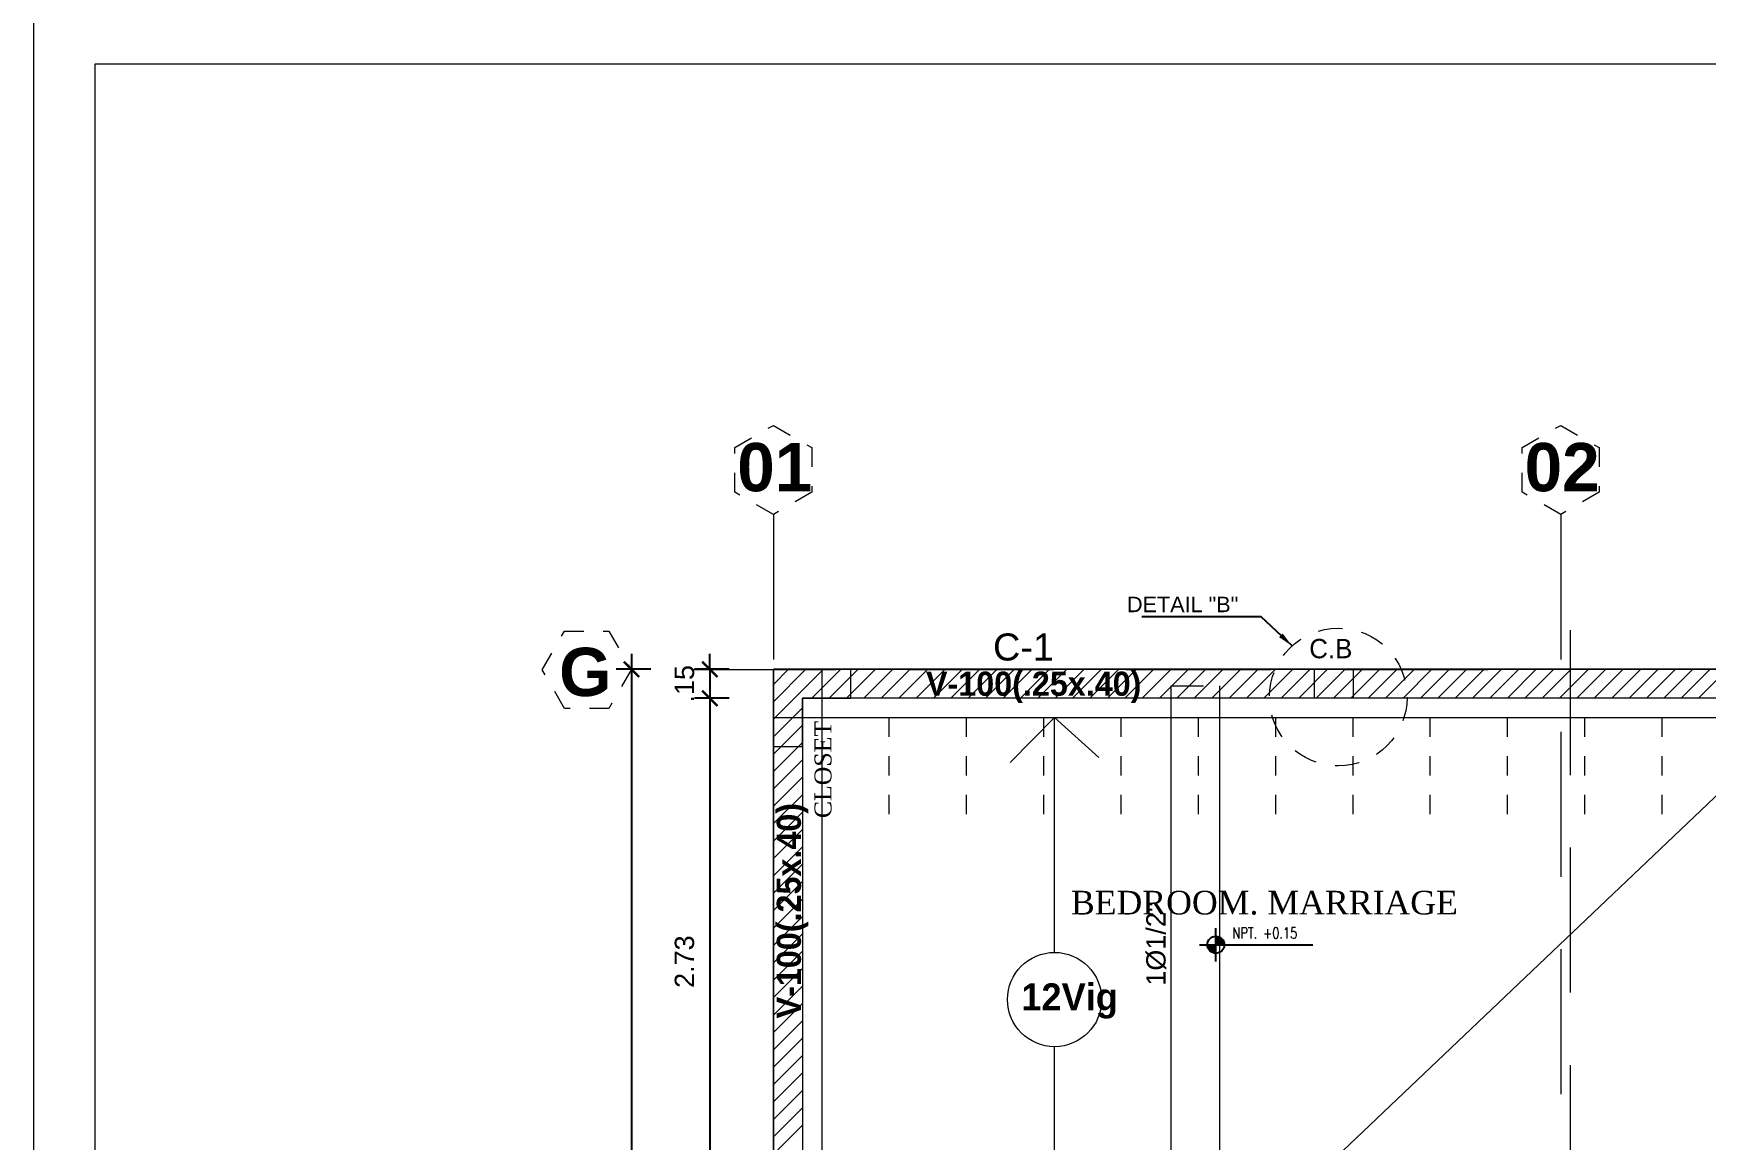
# Model space of a CAD drawing. Header units: millimetres. Extents: x -59 to 123, y 54 to 155.
# Drawn here: x 78.83 to 87.49, y 118.82 to 124.54 of the extents above; entities that cross this region are included whole.
import ezdxf
from ezdxf.enums import TextEntityAlignment as Align

# ---------------------------------------------------------------- set-up
doc = ezdxf.new("R2010")
doc.units = ezdxf.units.MM
for name, pattern in [('ACAD_ISO02W100', [15, 12, -3]), ('CONTINUA', [0]), ('DASHED', [0.75, 0.5, -0.25]), ('DASHED2', [0.375, 0.25, -0.125]), ('RAYITAS', [0.375, 0.25, -0.125])]:
    doc.linetypes.add(name, pattern=pattern)
doc.layers.get('0').update_dxf_attribs({"lineweight": 9})
doc.layers.get('Defpoints').update_dxf_attribs({"lineweight": 0})
for name, color, linetype in [('A-COT', 8, 'Continuous'), ('A-IND niveles', 8, 'Continuous'), ('A-TEX 010', 7, 'Continuous'), ('TEXTO', 2, 'Continuous')]:
    doc.layers.add(name, color=color, linetype=linetype)
for name, color, linetype, lineweight in [('A_mobiliario', 252, 'Continuous', 15), ('ACERO', 150, 'CONTINUA', 40), ('COTAS', 8, 'Continuous', 5), ('DET-CORTE', 86, 'Continuous', 50), ('EJES', 6, 'ACAD_ISO02W100', 5), ('MUROS', 7, 'Continuous', 80), ('PLUMA 1', 1, 'Continuous', 9), ('TEXTO VIGAS', 2, 'Continuous', 20), ('VIGAS', 2, 'Continuous', 25), ('viguetas', 254, 'DASHED2', 9)]:
    doc.layers.add(name, color=color, linetype=linetype, lineweight=lineweight)
doc.styles.add('Henry', font='GOTHICB.TTF')
doc.styles.add('LUIS', font='arial.ttf')
doc.styles.add('ROMANS', font='ROMANS.SHX', dxfattribs={"width": 1.35, "height": 0.29})
doc.styles.add('ROMANS 0.75', font='romans.shx', dxfattribs={"width": 0.75})
doc.styles.get("Standard").update_dxf_attribs({"font": 'arial.ttf'})
doc.styles.add('STILUS', font='arial.ttf')
doc.styles.add('style1', font='arial.ttf', dxfattribs={"height": 0.1})
doc.styles.add('style2', font='bgothm.ttf')
doc.dimstyles.new('luis1', dxfattribs={"dimtxt": 0.1, "dimasz": 0.08, "dimexe": 0.08, "dimexo": 0.08, "dimgap": 0.08, "dimtad": 2, "dimzin": 4, "dimdsep": 46, "dimtxsty": 'style1', "dimblk": 'ARCHTICK', "dimcen": 2, "dimdle": 0.08, "dimclrd": 256, "dimclre": 256, "dimclrt": 256, "dimadec": 0, "dimazin": 1, "dimtfac": 1, "dimtix": 1, "dimtmove": 0, "dimatfit": 3, "dimfxl": 1, "dimtolj": 1, "dimarcsym": 0})

# ---------------------------------------------------------------- blocks, each defined once
blk = doc.blocks.new('A$C37766BCA')
blk.add_line((0, 0.181), (1.22, 0.181))
blk.add_lwpolyline([(0.174, 0), (0.174, 0.361)])
at = {"const_width": 0.0923}
for points in [[(0.128, 0.181, 0.414214), (0.174, 0.135)], [(0.221, 0.181, 0.414214), (0.174, 0.227, 0.414214)]]:
    blk.add_lwpolyline(points, format="xyb", dxfattribs=at)
blk.add_circle((0.174, 0.181), 0.0923)
blk = doc.blocks.new('_ArchTick')
at = {"color": 0, "linetype": 'ByBlock', "const_width": 0.15}
blk.add_lwpolyline([(-0.5, -0.5), (0.5, 0.5)], dxfattribs=at)
blk = doc.blocks.new('*D816')
at = {"layer": 'A-COT', "linetype": 'Continuous', "lineweight": -2, "transparency": 16777216}
for p, q in [((82.3344, 121.2545), (82.3344, 121.3345)), ((82.4344, 121.2545), (82.2544, 121.2545)), ((82.3344, 121.2545), (82.3344, 121.1045)), ((82.4344, 121.1045), (82.2544, 121.1045)), ((82.3344, 121.1045), (82.3344, 121.0245))]:
    blk.add_line(p, q, dxfattribs=at)
at = {"layer": 'Defpoints', "color": 0, "linetype": 'CONTINUA', "transparency": 16777216}
for p in [(82.5877, 121.2545), (82.3344, 121.1045), (82.7377, 121.1045)]:
    blk.add_point(p, dxfattribs=at)
at = {"layer": 'A-COT', "linetype": 'CONTINUA', "lineweight": -2, "transparency": 16777216, "xscale": 0.08, "yscale": 0.08, "zscale": 0.08}
for p, rotation in [((82.3344, 121.2545), 270), ((82.3344, 121.1045), 90)]:
    blk.add_blockref('_ArchTick', p, dxfattribs=dict(at, rotation=rotation))
at = {"layer": 'A-COT', "linetype": 'CONTINUA', "lineweight": 5, "transparency": 16777216, "insert": (82.2033, 121.1795), "char_height": 0.1, "attachment_point": 5, "rotation": 90, "style": 'style1'}
blk.add_mtext('\\A1;.15', dxfattribs=at)
blk = doc.blocks.new('*D1053')
at = {"layer": 'A-COT', "linetype": 'Continuous', "lineweight": -2, "transparency": 16777216}
for p, q in [((81.929, 121.3345), (81.929, 102.1745)), ((82.029, 121.2545), (81.849, 121.2545)), ((82.029, 102.2545), (81.849, 102.2545))]:
    blk.add_line(p, q, dxfattribs=at)
at = {"layer": 'Defpoints', "color": 0, "linetype": 'CONTINUA', "transparency": 16777216}
for p in [(82.6632, 121.2545), (81.929, 102.2545), (82.6632, 102.2545)]:
    blk.add_point(p, dxfattribs=at)
at = {"layer": 'A-COT', "linetype": 'CONTINUA', "lineweight": -2, "transparency": 16777216, "xscale": 0.08, "yscale": 0.08, "zscale": 0.08}
for p, rotation in [((81.929, 121.2545), 90), ((81.929, 102.2545), 270)]:
    blk.add_blockref('_ArchTick', p, dxfattribs=dict(at, rotation=rotation))
at = {"layer": 'A-COT', "linetype": 'CONTINUA', "lineweight": 5, "transparency": 16777216, "insert": (81.7979, 111.7545), "char_height": 0.1, "attachment_point": 5, "rotation": 90, "style": 'style1'}
blk.add_mtext('\\A1;19.00', dxfattribs=at)
blk = doc.blocks.new('*D818')
at = {"layer": 'A-COT', "linetype": 'Continuous', "lineweight": -2, "transparency": 16777216}
for p, q in [((82.3344, 121.1845), (82.3344, 118.2995)), ((82.4344, 121.1045), (82.2544, 121.1045)), ((82.4344, 118.3795), (82.2544, 118.3795))]:
    blk.add_line(p, q, dxfattribs=at)
at = {"layer": 'Defpoints', "color": 0, "linetype": 'CONTINUA', "transparency": 16777216}
for p in [(82.7377, 121.1045), (82.3344, 118.3795), (82.7377, 118.3795)]:
    blk.add_point(p, dxfattribs=at)
at = {"layer": 'A-COT', "linetype": 'CONTINUA', "lineweight": -2, "transparency": 16777216, "xscale": 0.08, "yscale": 0.08, "zscale": 0.08}
for p, rotation in [((82.3344, 121.1045), 90), ((82.3344, 118.3795), 270)]:
    blk.add_blockref('_ArchTick', p, dxfattribs=dict(at, rotation=rotation))
at = {"layer": 'A-COT', "linetype": 'CONTINUA', "lineweight": 5, "transparency": 16777216, "insert": (82.2033, 119.742), "char_height": 0.1, "attachment_point": 5, "rotation": 90, "style": 'style1'}
blk.add_mtext('\\A1;2.73', dxfattribs=at)

msp = doc.modelspace()

# ---------------------------------------------------------------- linework, layer by layer
at = {"color": 3, "lineweight": 5, "ltscale": 0.2}
msp.add_lwpolyline([(85.6632, 121.1045), (85.4632, 121.1045), (85.4632, 121.2545), (85.6632, 121.2545)], close=True, dxfattribs=at)
at = {"layer": 'A_mobiliario', "color": 6, "lineweight": 5}
msp.add_lwpolyline([(82.6632, 120.8545), (82.8132, 120.8545), (82.8132, 121.1045), (83.0632, 121.1045), (83.0632, 121.2545), (82.6632, 121.2545), (82.6632, 120.8545)], dxfattribs=at)
at = {"layer": 'ACERO', "lineweight": 5}
for points in [[(84.7221, 117.307), (84.7221, 121.1698), (84.8893, 121.1698)], [(84.9721, 121.1698), (84.9721, 115.2516)]]:
    msp.add_lwpolyline(points, dxfattribs=at)
at = {"layer": 'COTAS', "linetype": 'RAYITAS', "lineweight": 5, "ltscale": 0.5}
msp.add_circle((85.5865, 121.1108), 0.3563, dxfattribs=at)
at = {"layer": 'Defpoints', "lineweight": 5, "ltscale": 0.5}
msp.add_lwpolyline([(78.8336, 94.9209), (123.0836, 94.9209), (123.0836, 124.7036), (78.8336, 124.7036)], close=True, dxfattribs=at)
at = {"layer": 'DET-CORTE', "lineweight": 5, "ltscale": 0.5}
msp.add_lwpolyline([(79.1516, 95.2389), (122.7657, 95.2389), (122.7657, 124.3856), (79.1516, 124.3856)], close=True, dxfattribs=at)
at = {"layer": 'EJES', "linetype": 'DASHED', "lineweight": 5, "ltscale": 1.5}
for p, q in [((82.6632, 122.0557), (82.6632, 100.8968)), ((82.6632, 122.0557), (82.6632, 100.8968)), ((86.7382, 122.0557), (86.7382, 100.8968)), ((86.7382, 122.0557), (86.7382, 100.8968)), ((86.7882, 100.4568), (86.7882, 121.6157)), ((86.3627, 121.252), (81.8987, 121.252))]:
    msp.add_line(p, q, dxfattribs=at)
at = {"layer": 'EJES', "lineweight": 5, "ltscale": 0.003}
for points in [[(82.8628, 122.171), (82.6632, 122.0557), (82.4636, 122.171), (82.4636, 122.4015), (82.6632, 122.5167), (82.8628, 122.4015)], [(86.9378, 122.171), (86.7382, 122.0557), (86.5386, 122.171), (86.5386, 122.4015), (86.7382, 122.5167), (86.9378, 122.4015)], [(81.5818, 121.0524), (81.4665, 121.252), (81.5818, 121.4516), (81.8123, 121.4516), (81.9275, 121.252), (81.8123, 121.0524)]]:
    msp.add_lwpolyline(points, close=True, dxfattribs=at)
at = {"layer": 'MUROS', "linetype": 'CONTINUA', "lineweight": 5, "ltscale": 0.09}
for p, q in [((82.6632, 121.1759), (82.7418, 121.2545)), ((82.6632, 121.0859), (82.8318, 121.2545)), ((82.6632, 120.9959), (82.9218, 121.2545)), ((88.2632, 121.2545), (82.6632, 121.2545)), ((82.6632, 121.2545), (82.6632, 105.8295)), ((82.8618, 121.1045), (83.0118, 121.2545)), ((82.9518, 121.1045), (83.1018, 121.2545)), ((83.0418, 121.1045), (83.1918, 121.2545)), ((83.1318, 121.1045), (83.2818, 121.2545)), ((83.2218, 121.1045), (83.3718, 121.2545)), ((83.3118, 121.1045), (83.4618, 121.2545)), ((83.4018, 121.1045), (83.5518, 121.2545)), ((83.4918, 121.1045), (83.6418, 121.2545)), ((83.5818, 121.1045), (83.7318, 121.2545)), ((83.6718, 121.1045), (83.8218, 121.2545)), ((83.7618, 121.1045), (83.9118, 121.2545)), ((83.8518, 121.1045), (84.0018, 121.2545)), ((83.9418, 121.1045), (84.0918, 121.2545)), ((84.0318, 121.1045), (84.1818, 121.2545)), ((84.1218, 121.1045), (84.2718, 121.2545)), ((84.2118, 121.1045), (84.3618, 121.2545)), ((84.3018, 121.1045), (84.4518, 121.2545)), ((84.3918, 121.1045), (84.5418, 121.2545)), ((84.4818, 121.1045), (84.6318, 121.2545)), ((84.5718, 121.1045), (84.7218, 121.2545)), ((84.6618, 121.1045), (84.8118, 121.2545)), ((84.7518, 121.1045), (84.9018, 121.2545)), ((84.8418, 121.1045), (84.9918, 121.2545)), ((84.9318, 121.1045), (85.0818, 121.2545)), ((85.0218, 121.1045), (85.1718, 121.2545)), ((85.1118, 121.1045), (85.2618, 121.2545)), ((85.2018, 121.1045), (85.3518, 121.2545)), ((85.2918, 121.1045), (85.4418, 121.2545)), ((85.3818, 121.1045), (85.5318, 121.2545)), ((85.4718, 121.1045), (85.6218, 121.2545)), ((85.5618, 121.1045), (85.7118, 121.2545)), ((85.6518, 121.1045), (85.8018, 121.2545)), ((85.7418, 121.1045), (85.8918, 121.2545)), ((85.8318, 121.1045), (85.9818, 121.2545)), ((85.9218, 121.1045), (86.0718, 121.2545)), ((86.0118, 121.1045), (86.1618, 121.2545)), ((86.1018, 121.1045), (86.2518, 121.2545)), ((86.1918, 121.1045), (86.3418, 121.2545)), ((86.2818, 121.1045), (86.4318, 121.2545)), ((86.3718, 121.1045), (86.5218, 121.2545)), ((86.4618, 121.1045), (86.6118, 121.2545)), ((86.5518, 121.1045), (86.7018, 121.2545)), ((86.6418, 121.1045), (86.7918, 121.2545)), ((86.7318, 121.1045), (86.8818, 121.2545)), ((86.8218, 121.1045), (86.9718, 121.2545)), ((86.9118, 121.1045), (87.0618, 121.2545)), ((87.0018, 121.1045), (87.1518, 121.2545)), ((87.0918, 121.1045), (87.2418, 121.2545)), ((87.1818, 121.1045), (87.3318, 121.2545)), ((87.2718, 121.1045), (87.4218, 121.2545)), ((87.3618, 121.1045), (87.5118, 121.2545)), ((87.4518, 121.1045), (87.6018, 121.2545)), ((88.1132, 121.1045), (82.8132, 121.1045)), ((82.8132, 121.1045), (82.8132, 118.3795)), ((82.6632, 120.9059), (82.8132, 121.0559)), ((82.6632, 120.8159), (82.8132, 120.9659)), ((82.6632, 120.7259), (82.8132, 120.8759)), ((82.6632, 120.6359), (82.8132, 120.7859)), ((82.6632, 120.5459), (82.8132, 120.6959)), ((82.6632, 120.4559), (82.8132, 120.6059)), ((82.6632, 120.3659), (82.8132, 120.5159)), ((82.6632, 120.2759), (82.8132, 120.4259)), ((82.6632, 120.1859), (82.8132, 120.3359)), ((82.6632, 120.0959), (82.8132, 120.2459)), ((82.6632, 120.0059), (82.8132, 120.1559)), ((82.6632, 119.9159), (82.8132, 120.0659)), ((82.6632, 119.8259), (82.8132, 119.9759)), ((82.6632, 119.7359), (82.8132, 119.8859)), ((82.6632, 119.6459), (82.8132, 119.7959)), ((82.6632, 119.5559), (82.8132, 119.7059)), ((82.6632, 119.4659), (82.8132, 119.6159)), ((82.6632, 119.3759), (82.8132, 119.5259)), ((82.6632, 119.2859), (82.8132, 119.4359)), ((82.6632, 119.1959), (82.8132, 119.3459)), ((82.6632, 119.1059), (82.8132, 119.2559)), ((82.6632, 119.0159), (82.8132, 119.1659)), ((82.6632, 118.9259), (82.8132, 119.0759)), ((82.6632, 118.8359), (82.8132, 118.9859)), ((82.6632, 118.7459), (82.8132, 118.8959))]:
    msp.add_line(p, q, dxfattribs=at)
msp.add_lwpolyline([(82.6632, 105.8295), (82.6632, 121.2545), (88.2632, 121.2545), (88.2632, 120.5545), (88.1132, 120.5545), (88.1132, 121.1045), (82.8132, 121.1045), (82.8132, 118.3795), (84.6632, 118.3795), (84.6632, 118.2295), (82.8132, 118.2295)], dxfattribs=at)
at = {"layer": 'PLUMA 1', "lineweight": 5}
for points in [[(82.8132, 116.1059), (88.2318, 121.2545)], [(84.1185, 121.0045), (83.8889, 120.7723)], [(84.1185, 119.7897), (84.1185, 121.0045)], [(84.1185, 121.0045), (84.3481, 120.7989)], [(84.1185, 118.575), (84.1185, 119.302)]]:
    msp.add_lwpolyline(points, dxfattribs=at)
msp.add_circle((84.1185, 119.5459), 0.2439, dxfattribs=at)
at = {"layer": 'VIGAS', "linetype": 'CONTINUA', "lineweight": 5}
for points in [[(82.6632, 121.0045), (87.8632, 121.0045), (87.8632, 121.2545), (82.6632, 121.2545)], [(82.9132, 105.8295), (82.6632, 105.8295), (82.6632, 121.2545), (82.9132, 121.2545)]]:
    msp.add_lwpolyline(points, close=True, dxfattribs=at)
at = {"layer": 'viguetas', "lineweight": 5, "ltscale": 0.02}
for points in [[(83.2632, 120.5045), (83.2632, 121.0045)], [(83.6632, 120.5045), (83.6632, 121.0045)], [(84.0632, 120.5045), (84.0632, 121.0045)], [(84.4632, 120.5045), (84.4632, 121.0045)], [(84.8632, 120.5045), (84.8632, 121.0045)], [(85.2632, 120.5045), (85.2632, 121.0045)], [(85.6632, 120.5045), (85.6632, 121.0045)], [(86.0632, 120.5045), (86.0632, 121.0045)], [(86.4632, 120.5045), (86.4632, 121.0045)], [(86.8632, 120.5045), (86.8632, 121.0045)], [(87.2632, 120.5045), (87.2632, 121.0045)]]:
    msp.add_lwpolyline(points, dxfattribs=at)

# ---------------------------------------------------------------- block references
at = {"layer": 'A-IND niveles', "lineweight": 5, "xscale": 0.4800000000000012, "yscale": 0.4800000000000012, "zscale": 0.4800000000000012}
msp.add_blockref('A$C37766BCA', (84.8694, 119.7426), dxfattribs=at)

# ---------------------------------------------------------------- texts
at = {"layer": 'A-IND niveles', "lineweight": 5, "style": 'ROMANS 0.75', "width": 0.75}
msp.add_text('NPT. +0.15', height=0.0576, dxfattribs=at).set_placement((85.0396, 119.8614))
at = {"layer": 'A-TEX 010', "lineweight": 5, "insert": (82.8757, 120.7361), "char_height": 0.088128, "attachment_point": 2, "rotation": 90, "style": 'ROMANS'}
msp.add_mtext('{\\fTimes New Roman|b0|i0|c0|p18;CLOSET}', dxfattribs=at)
at = {"layer": 'A-TEX 010', "lineweight": 5, "insert": (85.2043, 120.1085), "char_height": 0.1224, "attachment_point": 2, "style": 'ROMANS'}
msp.add_mtext('{\\fTimes New Roman|b0|i0|c0|p18;BEDROOM. MARRIAGE}', dxfattribs=at)
at = {"layer": 'COTAS', "lineweight": 5, "style": 'LUIS'}
msp.add_text('DETAIL "B"', height=0.08, dxfattribs=at).set_placement((84.4934, 121.5502))
at = {"layer": 'COTAS', "color": 3, "linetype": 'RAYITAS', "lineweight": 5, "ltscale": 0.2, "style": 'style2'}
msp.add_text('C.B', height=0.1, dxfattribs=at).set_placement((85.4367, 121.4117), align=Align.TOP_LEFT)
at = {"layer": 'EJES', "lineweight": 5, "char_height": 0.25, "width": 0.015384, "style": 'STILUS'}
for s, insert, attachment_point in [('{\\fArial|b1|i0|c0|p34;01}', (82.6703, 122.1721), 8), ('{\\fArial|b1|i0|c0|p34;02}', (86.7453, 122.1721), 8), ('{\\fArial|b1|i0|c0|p34;G}', (81.69, 121.3661), 2)]:
    msp.add_mtext(s, dxfattribs=dict(at, insert=insert, attachment_point=attachment_point))
at = {"layer": 'TEXTO', "lineweight": 5, "style": 'LUIS'}
msp.add_text('C-1', height=0.14, dxfattribs=at).set_placement((83.8, 121.3001))
msp.add_text("1%%C1/2''", height=0.1, rotation=90, dxfattribs=at).set_placement((84.593, 119.6175), align=Align.TOP_LEFT)
at = {"layer": 'TEXTO VIGAS', "linetype": 'Continuous', "lineweight": 5, "style": 'Henry'}
msp.add_text('V-100(.25x.40)', height=0.125, dxfattribs=at).set_placement((83.4529, 121.1175))
msp.add_text('V-100(.25x.40)', height=0.125, rotation=90, dxfattribs=at).set_placement((82.8057, 119.4481))
at = {"layer": 'TEXTO VIGAS', "lineweight": 5, "insert": (83.9466, 119.4466), "char_height": 0.14, "width": 2.366461, "attachment_point": 7}
msp.add_mtext('{\\fCentury Gothic|b1|i0|c0|p34;12Vig}', dxfattribs=at)

# ---------------------------------------------------------------- dimensions: what is measured, and where the dimension line sits
at = {"layer": 'A-COT', "linetype": 'CONTINUA', "lineweight": 5}
for base, p1, p2, override, picture, middle in [((81.929, 102.2545), (82.6632, 121.2545), (82.6632, 102.2545), {"dimfxl": 0.1, "dimfxlon": 1, "dimarcsym": 2}, '*D1053', (81.7979, 111.7545)), ((82.3344, 121.1045), (82.5877, 121.2545), (82.7377, 121.1045), {"dimfxl": 0.1, "dimfxlon": 1, "dimarcsym": 2}, '*D816', (82.2033, 121.1795)), ((82.3344033, 118.379462222), (82.737732816, 121.104462225), (82.737732816, 118.379462222), {"dimtmove": 1, "dimfxl": 0.1, "dimfxlon": 1, "dimarcsym": 2}, '*D818', (82.203311895, 119.741962223))]:
    dim = msp.add_linear_dim(base=base, p1=p1, p2=p2, angle=90, dimstyle='luis1', override=override, dxfattribs=at)
    dim.commit()
    dim.dimension.update_dxf_attribs({"geometry": picture, "text_midpoint": middle})

# ---------------------------------------------------------------- leaders
at = {"layer": 'COTAS', "lineweight": 5}
msp.add_leader([(85.3478, 121.3753), (85.1884, 121.5267), (84.5697, 121.5267)], dimstyle='luis1', dxfattribs=at)

doc.saveas('drawing.dxf')
